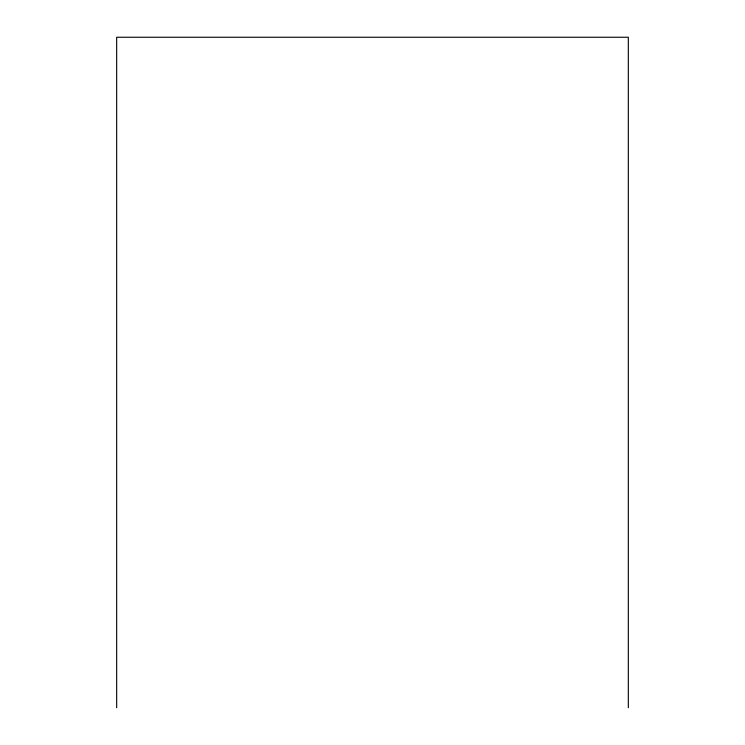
<?xml version="1.0" encoding="UTF-8"?>
<svg xmlns="http://www.w3.org/2000/svg" width="745" height="745" viewBox="0 0 745 745"><rect width="100%" height="100%" fill="white"/><g stroke="black" fill="none" stroke-linecap="round" stroke-linejoin="round"><path stroke-width="1.12" d="M628.324 707.75L628.324 37.25L116.676 37.25L116.676 707.75"/></g></svg>
